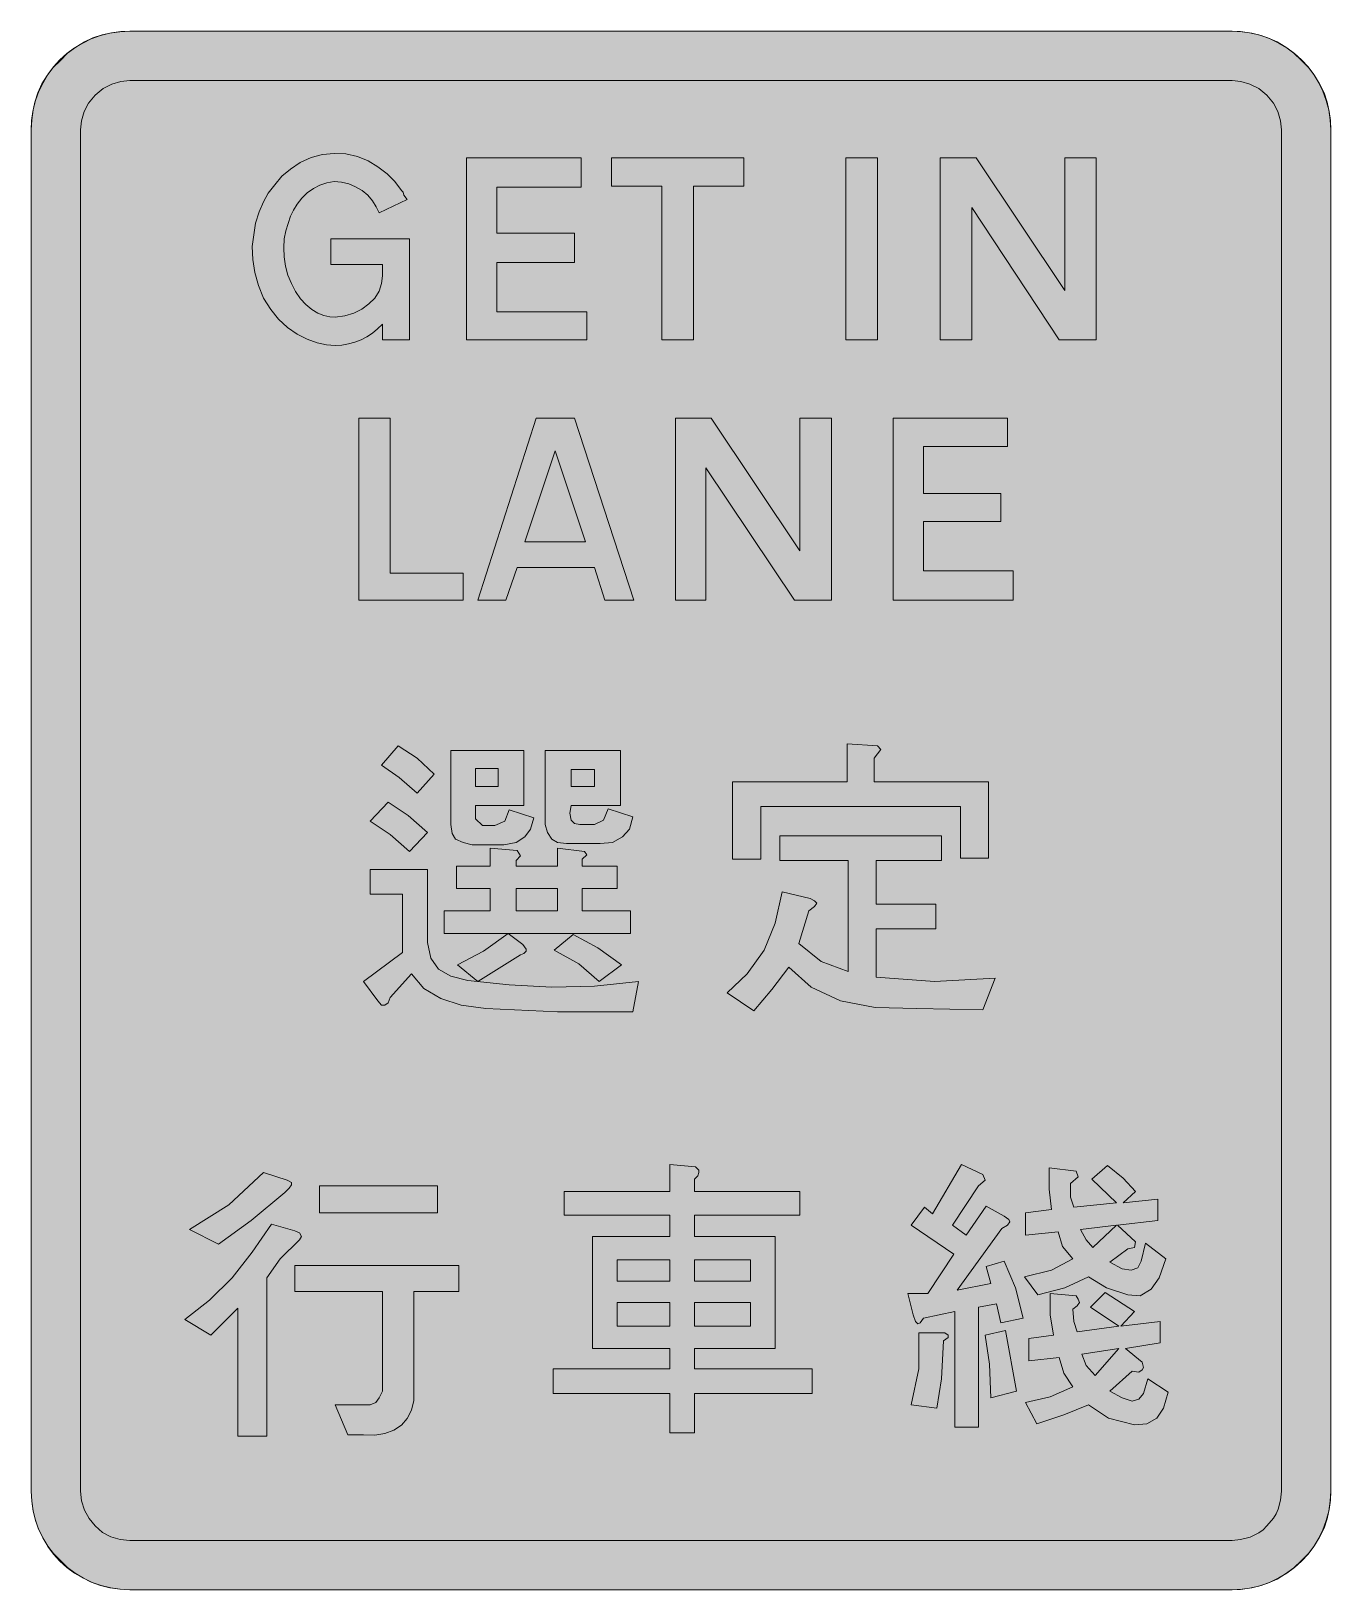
# Model space of a CAD drawing. Header units: metres. Extents: x 181 to 389, y 11 to 261.
import ezdxf

# ---------------------------------------------------------------- set-up
doc = ezdxf.new("R2010")
doc.units = ezdxf.units.M
for name, color, linetype, true_color in [('FILL_LIME_00FF00', 7, 'Continuous', 0x00ff00), ('FILL_WHITE_FFFFFF', 7, 'Continuous', 0xffffff), ('STROKE_LIME_00FF00', 7, 'Continuous', 0x00ff00), ('STROKE_WHITE_FFFFFF', 7, 'Continuous', 0xffffff)]:
    doc.layers.add(name, color=color, linetype=linetype, true_color=true_color)

msp = doc.modelspace()

# ---------------------------------------------------------------- hatches: boundary and pattern name
at = {"layer": 'FILL_LIME_00FF00', "true_color": 0x00ff00}
h = msp.add_hatch(color=7, dxfattribs=at)
h.dxf.hatch_style = 1
h.paths.add_polyline_path([(188.46, 245.16), (188.6, 246.64), (189.02, 248.09), (189.75, 249.46), (190.8, 250.74), (192.08, 251.79), (193.46, 252.52), (194.9, 252.94), (196.38, 253.08), (373.14, 253.08), (374.54, 252.94), (376, 252.52), (377.42, 251.79), (378.72, 250.74), (379.77, 249.46), (380.5, 248.09), (380.92, 246.64), (381.06, 245.16), (381.06, 26.82), (380.93, 25.38), (380.52, 23.94), (380.19, 23.16), (379.76, 22.46), (378.72, 21.24), (378.12, 20.63), (377.44, 20.14), (376.02, 19.44), (374.51, 19.04), (373.14, 18.9), (196.38, 18.9), (194.8, 19.04), (193.32, 19.46), (191.98, 20.19), (190.8, 21.24), (189.83, 22.42), (189.09, 23.76), (188.62, 25.24), (188.46, 26.82), (188.46, 245.16)])
at = {"layer": 'FILL_WHITE_FFFFFF', "true_color": 0xffffff}
h = msp.add_hatch(color=7, dxfattribs=at)
h.dxf.hatch_style = 1
h.paths.add_polyline_path([(180.54, 245.16), (180.61, 246.65), (180.81, 248.13), (181.15, 249.62), (181.62, 251.1), (182.26, 252.55), (183.08, 253.91), (184.08, 255.18), (185.22, 256.32), (186.39, 257.47), (187.7, 258.46), (189.07, 259.28), (190.44, 259.92), (191.92, 260.39), (193.41, 260.73), (194.9, 260.93), (196.38, 261), (373.14, 261), (374.52, 260.93), (375.95, 260.73), (377.42, 260.39), (378.9, 259.92), (380.35, 259.28), (381.74, 258.46), (383.05, 257.47), (384.3, 256.32), (385.42, 255.18), (386.37, 253.91), (387.19, 252.55), (387.9, 251.1), (388.37, 249.62), (388.71, 248.13), (388.91, 246.65), (388.98, 245.16), (388.98, 26.82), (388.91, 25.34), (388.71, 23.85), (388.37, 22.37), (387.9, 20.88), (387.19, 19.43), (386.37, 18.07), (385.42, 16.81), (384.3, 15.66), (383.05, 14.52), (381.73, 13.52), (380.35, 12.7), (378.9, 12.06), (377.42, 11.59), (375.95, 11.25), (374.52, 11.05), (373.14, 10.98), (196.38, 10.98), (194.83, 11.06), (193.29, 11.28), (191.79, 11.65), (190.33, 12.17), (188.93, 12.83), (187.6, 13.64), (186.36, 14.58), (185.22, 15.66), (184.14, 16.79), (183.2, 18.01), (182.39, 19.32), (181.73, 20.7), (181.21, 22.15), (180.84, 23.66), (180.62, 25.22), (180.54, 26.82), (180.54, 245.16)])
h = msp.add_hatch(color=7, dxfattribs=at)
h.dxf.hatch_style = 1
h.paths.add_polyline_path([(235.27, 212.57), (234.38, 211.99), (233.44, 211.5), (232.46, 211.11), (231.44, 210.83), (230.39, 210.66), (229.32, 210.6), (227.91, 210.7), (226.4, 211.03), (224.81, 211.59), (223.2, 212.4), (221.65, 213.48), (220.23, 214.81), (218.95, 216.37), (217.8, 218.16), (216.99, 220.21), (216.43, 222.3), (216.1, 224.39), (216, 226.44), (216.54, 230.22), (217.1, 232), (217.8, 233.64), (218.57, 234.99), (219.6, 236.34), (220.73, 237.74), (222.12, 238.86), (223.7, 239.94), (225.43, 240.73), (227.26, 241.21), (229.14, 241.38), (231.02, 241.32), (232.85, 240.91), (234.58, 240.19), (236.16, 239.22), (237.65, 238.12), (238.86, 236.88), (239.94, 235.44), (240.19, 235.15), (240.3, 234.72), (240.84, 234), (236.34, 231.84), (235.87, 232.81), (235.26, 233.78), (234.52, 234.68), (233.64, 235.44), (232.56, 236.05), (231.46, 236.5), (230.32, 236.78), (229.14, 236.88), (227.96, 236.68), (226.85, 236.32), (225.8, 235.79), (224.82, 235.08), (223.94, 234.21), (223.2, 233.26), (222.59, 232.27), (222.12, 231.3), (221.38, 228.98), (221.13, 227.68), (221.04, 226.26), (221.11, 224.78), (221.33, 223.31), (221.72, 221.88), (222.3, 220.5), (222.93, 219.22), (223.72, 218.09), (224.6, 217.13), (225.54, 216.36), (226.51, 215.78), (227.5, 215.39), (228.45, 215.17), (229.32, 215.1), (230.87, 215.34), (232.29, 215.78), (233.57, 216.42), (234.72, 217.26), (235.67, 218.19), (236.34, 219.31), (236.75, 220.53), (236.88, 221.76), (236.88, 223.56), (228.6, 223.56), (228.6, 227.7), (241.2, 227.7), (241.2, 211.5), (236.88, 211.5), (236.88, 214.02), (236.1, 213.25), (235.27, 212.57)])
h = msp.add_hatch(color=7, dxfattribs=at)
h.dxf.hatch_style = 1
h.paths.add_polyline_path([(250.38, 240.66), (268.74, 240.66), (268.74, 235.98), (255.24, 235.98), (255.24, 228.6), (267.66, 228.6), (267.66, 223.92), (255.24, 223.92), (255.24, 216), (269.64, 216), (269.64, 211.5), (250.38, 211.5), (250.38, 240.66)])
h = msp.add_hatch(color=7, dxfattribs=at)
h.dxf.hatch_style = 1
h.paths.add_polyline_path([(294.84, 236.16), (286.74, 236.16), (286.74, 211.5), (281.7, 211.5), (281.7, 236.16), (273.6, 236.16), (273.6, 240.66), (294.84, 240.66), (294.84, 236.16)])
h = msp.add_hatch(color=7, dxfattribs=at)
h.dxf.hatch_style = 1
h.paths.add_polyline_path([(316.26, 240.66), (316.26, 211.5), (311.22, 211.5), (311.22, 240.66), (316.26, 240.66)])
h = msp.add_hatch(color=7, dxfattribs=at)
h.dxf.hatch_style = 1
h.paths.add_polyline_path([(331.38, 232.74), (331.38, 211.5), (326.34, 211.5), (326.34, 240.66), (332.1, 240.66), (346.32, 219.42), (346.32, 240.66), (351.36, 240.66), (351.36, 211.5), (345.42, 211.5), (331.38, 232.74)])
h = msp.add_hatch(color=7, dxfattribs=at)
h.dxf.hatch_style = 1
h.paths.add_polyline_path([(233.1, 198.9), (238.14, 198.9), (238.14, 174.06), (249.84, 174.06), (249.84, 169.74), (233.1, 169.74), (233.1, 198.9)])
h = msp.add_hatch(color=7, dxfattribs=at)
h.dxf.hatch_style = 1
h.paths.add_polyline_path([(277.2, 169.74), (272.52, 169.74), (270.9, 174.96), (258.48, 174.96), (256.68, 169.74), (252.18, 169.74), (261.54, 198.9), (267.66, 198.9), (277.2, 169.74)])
h.paths.add_polyline_path([(259.74, 179.1), (269.46, 179.1), (264.6, 193.68), (259.74, 179.1)], flags=16)
h = msp.add_hatch(color=7, dxfattribs=at)
h.dxf.hatch_style = 1
h.paths.add_polyline_path([(288.72, 190.98), (288.72, 169.74), (283.86, 169.74), (283.86, 198.9), (289.62, 198.9), (303.84, 177.66), (303.84, 198.9), (308.88, 198.9), (308.88, 169.74), (302.94, 169.74), (288.72, 190.98)])
h = msp.add_hatch(color=7, dxfattribs=at)
h.dxf.hatch_style = 1
h.paths.add_polyline_path([(318.78, 198.9), (337.14, 198.9), (337.14, 194.4), (323.64, 194.4), (323.64, 186.84), (336.06, 186.84), (336.06, 182.34), (323.64, 182.34), (323.64, 174.42), (338.04, 174.42), (338.04, 169.74), (318.78, 169.74), (318.78, 198.9)])
h = msp.add_hatch(color=7, dxfattribs=at)
h.dxf.hatch_style = 1
h.paths.add_polyline_path([(242.46, 144.36), (245.16, 141.84), (242.46, 138.78), (239.58, 141.3), (236.7, 143.28), (239.4, 146.34), (242.46, 144.36)])
h = msp.add_hatch(color=7, dxfattribs=at)
h.dxf.hatch_style = 1
h.paths.add_polyline_path([(259.56, 136.8), (251.82, 136.8), (251.82, 134.64), (252.9, 133.56), (254.88, 133.56), (256.5, 134.28), (257.22, 136.08), (261.18, 134.82), (260.64, 133.02), (259.74, 131.76), (258.3, 130.86), (256.32, 130.5), (251.28, 130.5), (249.84, 130.86), (248.58, 131.4), (248.04, 132.3), (247.86, 133.74), (247.86, 145.62), (259.56, 145.62), (259.56, 136.8)])
h.paths.add_polyline_path([(255.42, 142.74), (251.82, 142.74), (251.82, 139.86), (255.42, 139.86), (255.42, 142.74)], flags=16)
h = msp.add_hatch(color=7, dxfattribs=at)
h.dxf.hatch_style = 1
h.paths.add_polyline_path([(275.04, 136.8), (267.12, 136.8), (266.94, 135.54), (267.12, 134.46), (267.66, 133.92), (268.56, 133.74), (270.9, 133.74), (272.34, 134.46), (273.06, 136.26), (277.02, 135), (276.48, 133.02), (275.4, 131.76), (273.78, 130.86), (271.8, 130.68), (266.4, 130.68), (264.96, 130.86), (264.06, 131.4), (263.34, 132.48), (262.98, 133.74), (262.98, 145.62), (275.04, 145.62), (275.04, 136.8)])
h.paths.add_polyline_path([(270.9, 142.56), (267.12, 142.56), (267.12, 139.86), (270.9, 139.86), (270.9, 142.56)], flags=16)
h = msp.add_hatch(color=7, dxfattribs=at)
h.dxf.hatch_style = 1
h.paths.add_polyline_path([(311.4, 140.58), (311.4, 146.7), (316.26, 146.34), (316.8, 145.8), (315.72, 144.36), (315.72, 140.58), (334.08, 140.58), (334.08, 128.34), (329.58, 128.34), (329.58, 136.62), (297.54, 136.62), (297.54, 128.16), (293.04, 128.16), (293.04, 140.58), (311.4, 140.58)])
h = msp.add_hatch(color=7, dxfattribs=at)
h.dxf.hatch_style = 1
h.paths.add_polyline_path([(241.02, 135.18), (244.08, 132.48), (241.2, 129.42), (238.14, 132.12), (234.9, 134.28), (237.78, 137.34), (241.02, 135.18)])
h = msp.add_hatch(color=7, dxfattribs=at)
h.dxf.hatch_style = 1
h.paths.add_polyline_path([(326.52, 131.94), (326.52, 127.98), (316.08, 127.98), (316.08, 120.96), (325.62, 120.96), (325.62, 117), (316.08, 117), (316.08, 109.26), (325.44, 108.54), (335.16, 109.08), (333.18, 104.04), (322.56, 104.22), (315.9, 104.4), (310.32, 105.48), (305.64, 107.64), (302.04, 110.88), (299.34, 107.28), (296.46, 103.86), (292.14, 106.74), (295.38, 109.8), (298.08, 113.58), (299.88, 117.9), (300.96, 122.94), (305.46, 121.86), (306.18, 121.5), (306.54, 121.14), (306.18, 120.6), (305.28, 119.88), (303.66, 114.66), (307.26, 111.78), (311.58, 110.16), (311.58, 127.98), (300.6, 127.98), (300.6, 131.94), (326.52, 131.94)])
h = msp.add_hatch(color=7, dxfattribs=at)
h.dxf.hatch_style = 1
h.paths.add_polyline_path([(254.16, 129.96), (258.48, 129.6), (259.02, 128.7), (258.3, 127.98), (258.3, 127.08), (264.96, 127.08), (264.96, 129.96), (269.28, 129.42), (269.64, 128.88), (268.92, 128.16), (268.92, 127.08), (274.5, 127.08), (274.5, 123.48), (268.92, 123.48), (268.92, 119.88), (276.66, 119.88), (276.66, 116.28), (246.78, 116.28), (246.78, 119.88), (254.16, 119.88), (254.16, 123.48), (248.76, 123.48), (248.76, 127.08), (254.16, 127.08), (254.16, 129.96)])
h.paths.add_polyline_path([(264.96, 123.48), (258.3, 123.48), (258.3, 119.88), (264.96, 119.88), (264.96, 123.48)], flags=16)
h = msp.add_hatch(color=7, dxfattribs=at)
h.dxf.hatch_style = 1
h.paths.add_polyline_path([(244.08, 126.54), (244.08, 114.84), (244.62, 112.32), (245.88, 110.52), (247.86, 109.44), (250.56, 108.72), (257.22, 108), (264.06, 107.64), (270.9, 107.82), (277.92, 108.54), (277.02, 103.68), (264.96, 103.68), (253.44, 104.22), (249.48, 104.76), (246.24, 105.84), (243.54, 107.46), (241.56, 109.8), (238.14, 106.02), (237.78, 105.12), (237.24, 104.76), (236.7, 104.76), (236.16, 105.48), (233.82, 108.54), (240.12, 113.22), (240.12, 122.58), (234.9, 122.58), (234.9, 126.54), (244.08, 126.54)])
h = msp.add_hatch(color=7, dxfattribs=at)
h.dxf.hatch_style = 1
h.paths.add_polyline_path([(253.08, 113.4), (257.04, 116.28), (259.38, 114.48), (259.92, 113.76), (259.92, 113.4), (259.56, 113.04), (259.02, 112.86), (252.18, 108.54), (248.94, 111.24), (253.08, 113.4)])
h = msp.add_hatch(color=7, dxfattribs=at)
h.dxf.hatch_style = 1
h.paths.add_polyline_path([(271.44, 113.94), (275.22, 111.24), (271.62, 108.54), (268.38, 111.42), (264.42, 113.58), (267.48, 116.1), (271.44, 113.94)])
h = msp.add_hatch(color=7, dxfattribs=at)
h.dxf.hatch_style = 1
h.paths.add_polyline_path([(212.22, 72.72), (217.8, 77.94), (221.58, 76.68), (222.3, 76.32), (222.3, 75.96), (221.94, 75.42), (221.22, 74.7), (215.82, 70.2), (210.6, 66.42), (205.92, 68.76), (212.22, 72.72)])
h = msp.add_hatch(color=7, dxfattribs=at)
h.dxf.hatch_style = 1
h.paths.add_polyline_path([(287.64, 77.94), (287.46, 77.4), (286.92, 76.86), (286.92, 74.88), (303.84, 74.88), (303.84, 71.1), (286.92, 71.1), (286.92, 67.68), (299.88, 67.68), (299.88, 49.68), (286.92, 49.68), (286.92, 46.44), (305.82, 46.44), (305.82, 42.48), (286.92, 42.48), (286.92, 36.18), (282.96, 36.18), (282.96, 42.48), (264.24, 42.48), (264.24, 46.44), (282.96, 46.44), (282.96, 49.68), (270.54, 49.68), (270.54, 67.68), (282.96, 67.68), (282.96, 71.1), (266.04, 71.1), (266.04, 74.88), (282.96, 74.88), (282.96, 79.2), (287.1, 78.84), (287.64, 78.3), (287.64, 77.94)])
h.paths.add_polyline_path([(282.96, 60.48), (282.96, 63.9), (274.5, 63.9), (274.5, 60.48), (282.96, 60.48)], flags=16)
h.paths.add_polyline_path([(274.5, 53.28), (282.96, 53.28), (282.96, 57.06), (274.5, 57.06), (274.5, 53.28)], flags=16)
h.paths.add_polyline_path([(286.92, 63.9), (286.92, 60.48), (295.92, 60.48), (295.92, 63.9), (286.92, 63.9)], flags=16)
h.paths.add_polyline_path([(295.92, 57.06), (286.92, 57.06), (286.92, 53.28), (295.92, 53.28), (295.92, 57.06)], flags=16)
h = msp.add_hatch(color=7, dxfattribs=at)
h.dxf.hatch_style = 1
h.paths.add_polyline_path([(333.18, 77.58), (333.54, 76.68), (332.46, 75.78), (328.32, 69.48), (330.48, 67.86), (333.72, 72.54), (336.6, 70.92), (337.32, 70.38), (337.5, 70.02), (337.14, 69.48), (336.24, 68.94), (329.04, 59.04), (334.44, 60.12), (333.72, 62.82), (336.6, 63.72), (338.4, 59.4), (339.66, 54.54), (336.06, 53.82), (335.34, 56.88), (332.46, 56.34), (332.46, 37.08), (328.68, 37.08), (328.68, 55.62), (323.64, 54.54), (323.1, 53.82), (322.74, 53.64), (322.38, 54), (322.02, 55.08), (321.12, 58.5), (324.36, 58.5), (328.5, 64.8), (321.66, 69.48), (323.82, 72.36), (325.08, 71.28), (329.76, 79.2), (333.18, 77.58)])
h = msp.add_hatch(color=7, dxfattribs=at)
h.dxf.hatch_style = 1
h.paths.add_polyline_path([(357.48, 65.88), (356.4, 65.7), (353.52, 63.54), (355.5, 62.46), (356.94, 62.28), (358.02, 62.64), (358.56, 63.72), (359.28, 66.6), (362.52, 64.08), (361.44, 61.02), (360.18, 59.22), (358.38, 58.14), (356.4, 58.32), (352.98, 59.4), (350.1, 61.2), (346.32, 59.4), (342, 58.32), (339.84, 61.2), (344.16, 62.28), (347.58, 64.08), (345.96, 66.06), (345.24, 68.4), (340.02, 67.86), (340.02, 71.46), (344.16, 72), (343.8, 75.24), (343.8, 78.66), (348.12, 78.12), (348.48, 77.22), (347.22, 76.14), (347.22, 73.98), (347.76, 72.36), (354.6, 73.08), (350.64, 76.86), (353.16, 79.02), (355.68, 77.04), (357.66, 74.88), (355.68, 73.08), (361.26, 73.62), (361.26, 70.2), (354.78, 69.48), (357.66, 66.78), (357.48, 65.88)])
h.paths.add_polyline_path([(349.74, 67.14), (350.82, 65.88), (354.6, 69.48), (348.84, 68.76), (349.74, 67.14)], flags=16)
h = msp.add_hatch(color=7, dxfattribs=at)
h.dxf.hatch_style = 1
h.paths.add_polyline_path([(245.7, 75.78), (245.7, 71.46), (226.8, 71.46), (226.8, 75.78), (245.7, 75.78)])
h = msp.add_hatch(color=7, dxfattribs=at)
h.dxf.hatch_style = 1
h.paths.add_polyline_path([(209.16, 57.42), (212.76, 61.02), (216, 65.16), (219.06, 69.66), (222.84, 68.58), (223.56, 68.22), (223.92, 67.68), (223.56, 67.14), (220.5, 64.08), (218.34, 61.02), (218.34, 35.64), (213.66, 35.64), (213.66, 56.16), (209.34, 51.84), (205.2, 54.36), (209.16, 57.42)])
h = msp.add_hatch(color=7, dxfattribs=at)
h.dxf.hatch_style = 1
h.paths.add_polyline_path([(222.84, 58.86), (222.84, 63), (249.12, 63), (249.12, 58.86), (241.92, 58.86), (241.92, 43.2), (241.89, 41.36), (241.52, 39.78), (240.86, 38.45), (239.91, 37.39), (238.71, 36.59), (237.28, 36.06), (235.64, 35.8), (233.82, 35.82), (231.3, 35.82), (229.32, 40.68), (234.9, 40.68), (235.8, 41.04), (236.34, 41.76), (236.88, 42.84), (236.88, 58.86), (222.84, 58.86)])
h = msp.add_hatch(color=7, dxfattribs=at)
h.dxf.hatch_style = 1
h.paths.add_polyline_path([(355.32, 53.28), (361.62, 54), (361.62, 50.58), (356.04, 49.68), (358.74, 47.52), (358.92, 46.62), (358.74, 46.26), (358.2, 45.9), (357.12, 46.08), (353.52, 42.84), (355.5, 41.76), (357.12, 41.22), (358.2, 41.58), (358.92, 42.48), (359.64, 44.82), (362.88, 42.66), (362.16, 40.14), (361.08, 38.52), (359.46, 37.62), (357.48, 37.44), (353.34, 38.52), (350.1, 40.68), (346.14, 39.06), (341.82, 37.62), (340.02, 41.04), (343.98, 41.94), (347.58, 43.56), (346.14, 45.72), (345.42, 48.24), (340.56, 47.7), (340.56, 51.3), (344.52, 51.84), (343.98, 55.08), (343.98, 58.5), (348.12, 58.14), (348.48, 57.6), (348.66, 57.06), (348.3, 56.52), (347.58, 55.98), (347.76, 54), (348.3, 52.38), (354.96, 53.28), (350.46, 56.34), (352.8, 58.68), (357.48, 55.62), (355.32, 53.28)])
h.paths.add_polyline_path([(351.18, 45.36), (354.96, 49.68), (349.02, 48.78), (349.74, 46.98), (351.18, 45.36)], flags=16)
h = msp.add_hatch(color=7, dxfattribs=at)
h.dxf.hatch_style = 1
h.paths.add_polyline_path([(338.58, 42.84), (334.44, 41.76), (334.26, 47.16), (333.54, 51.84), (336.78, 52.56), (338.58, 42.84)])
h = msp.add_hatch(color=7, dxfattribs=at)
h.dxf.hatch_style = 1
h.paths.add_polyline_path([(327.06, 52.2), (327.6, 51.84), (327.6, 51.48), (326.88, 50.94), (326.52, 44.82), (325.8, 40.14), (321.66, 40.68), (322.92, 46.44), (322.92, 52.2), (326.16, 52.2), (327.06, 52.2)])

# ---------------------------------------------------------------- linework, layer by layer
at = {"layer": 'FILL_LIME_00FF00', "lineweight": 0, "true_color": 0x00ff00}
msp.add_lwpolyline([(188.46, 245.16), (188.6, 246.64), (189.02, 248.09), (189.75, 249.46), (190.8, 250.74), (192.08, 251.79), (193.46, 252.52), (194.9, 252.94), (196.38, 253.08), (373.14, 253.08), (374.54, 252.94), (376, 252.52), (377.42, 251.79), (378.72, 250.74), (379.77, 249.46), (380.5, 248.09), (380.92, 246.64), (381.06, 245.16), (381.06, 26.82), (380.93, 25.38), (380.52, 23.94), (380.19, 23.16), (379.76, 22.46), (378.72, 21.24), (378.12, 20.63), (377.44, 20.14), (376.02, 19.44), (374.51, 19.04), (373.14, 18.9), (196.38, 18.9), (194.8, 19.04), (193.32, 19.46), (191.98, 20.19), (190.8, 21.24), (189.83, 22.42), (189.09, 23.76), (188.62, 25.24), (188.46, 26.82)], close=True, dxfattribs=at)
at = {"layer": 'FILL_WHITE_FFFFFF', "lineweight": 0, "true_color": 0xffffff}
for points in [[(180.54, 245.16), (180.61, 246.65), (180.81, 248.13), (181.15, 249.62), (181.62, 251.1), (182.26, 252.55), (183.08, 253.91), (184.08, 255.18), (185.22, 256.32), (186.39, 257.47), (187.7, 258.46), (189.07, 259.28), (190.44, 259.92), (191.92, 260.39), (193.41, 260.73), (194.9, 260.93), (196.38, 261), (373.14, 261), (374.52, 260.93), (375.95, 260.73), (377.42, 260.39), (378.9, 259.92), (380.35, 259.28), (381.74, 258.46), (383.05, 257.47), (384.3, 256.32), (385.42, 255.18), (386.37, 253.91), (387.19, 252.55), (387.9, 251.1), (388.37, 249.62), (388.71, 248.13), (388.91, 246.65), (388.98, 245.16), (388.98, 26.82), (388.91, 25.34), (388.71, 23.85), (388.37, 22.37), (387.9, 20.88), (387.19, 19.43), (386.37, 18.07), (385.42, 16.81), (384.3, 15.66), (383.05, 14.52), (381.73, 13.52), (380.35, 12.7), (378.9, 12.06), (377.42, 11.59), (375.95, 11.25), (374.52, 11.05), (373.14, 10.98), (196.38, 10.98), (194.83, 11.06), (193.29, 11.28), (191.79, 11.65), (190.33, 12.17), (188.93, 12.83), (187.6, 13.64), (186.36, 14.58), (185.22, 15.66), (184.14, 16.79), (183.2, 18.01), (182.39, 19.32), (181.73, 20.7), (181.21, 22.15), (180.84, 23.66), (180.62, 25.22), (180.54, 26.82)], [(235.27, 212.57), (234.38, 211.99), (233.44, 211.5), (232.46, 211.11), (231.44, 210.83), (230.39, 210.66), (229.32, 210.6), (227.91, 210.7), (226.4, 211.03), (224.81, 211.59), (223.2, 212.4), (221.65, 213.48), (220.23, 214.81), (218.95, 216.37), (217.8, 218.16), (216.99, 220.21), (216.43, 222.3), (216.1, 224.39), (216, 226.44), (216.54, 230.22), (217.1, 232), (217.8, 233.64), (218.57, 234.99), (219.6, 236.34), (220.73, 237.74), (222.12, 238.86), (223.7, 239.94), (225.43, 240.73), (227.26, 241.21), (229.14, 241.38), (231.02, 241.32), (232.85, 240.91), (234.58, 240.19), (236.16, 239.22), (237.65, 238.12), (238.86, 236.88), (239.94, 235.44), (240.19, 235.15), (240.3, 234.72), (240.84, 234), (236.34, 231.84), (235.87, 232.81), (235.26, 233.78), (234.52, 234.68), (233.64, 235.44), (232.56, 236.05), (231.46, 236.5), (230.32, 236.78), (229.14, 236.88), (227.96, 236.68), (226.85, 236.32), (225.8, 235.79), (224.82, 235.08), (223.94, 234.21), (223.2, 233.26), (222.59, 232.27), (222.12, 231.3), (221.38, 228.98), (221.13, 227.68), (221.04, 226.26), (221.11, 224.78), (221.33, 223.31), (221.72, 221.88), (222.3, 220.5), (222.93, 219.22), (223.72, 218.09), (224.6, 217.13), (225.54, 216.36), (226.51, 215.78), (227.5, 215.39), (228.45, 215.17), (229.32, 215.1), (230.87, 215.34), (232.29, 215.78), (233.57, 216.42), (234.72, 217.26), (235.67, 218.19), (236.34, 219.31), (236.75, 220.53), (236.88, 221.76), (236.88, 223.56), (228.6, 223.56), (228.6, 227.7), (241.2, 227.7), (241.2, 211.5), (236.88, 211.5), (236.88, 214.02), (236.1, 213.25)], [(250.38, 240.66), (268.74, 240.66), (268.74, 235.98), (255.24, 235.98), (255.24, 228.6), (267.66, 228.6), (267.66, 223.92), (255.24, 223.92), (255.24, 216), (269.64, 216), (269.64, 211.5), (250.38, 211.5)], [(294.84, 236.16), (286.74, 236.16), (286.74, 211.5), (281.7, 211.5), (281.7, 236.16), (273.6, 236.16), (273.6, 240.66), (294.84, 240.66)], [(316.26, 240.66), (316.26, 211.5), (311.22, 211.5), (311.22, 240.66)], [(331.38, 232.74), (331.38, 211.5), (326.34, 211.5), (326.34, 240.66), (332.1, 240.66), (346.32, 219.42), (346.32, 240.66), (351.36, 240.66), (351.36, 211.5), (345.42, 211.5)], [(233.1, 198.9), (238.14, 198.9), (238.14, 174.06), (249.84, 174.06), (249.84, 169.74), (233.1, 169.74)], [(277.2, 169.74), (272.52, 169.74), (270.9, 174.96), (258.48, 174.96), (256.68, 169.74), (252.18, 169.74), (261.54, 198.9), (267.66, 198.9)], [(288.72, 190.98), (288.72, 169.74), (283.86, 169.74), (283.86, 198.9), (289.62, 198.9), (303.84, 177.66), (303.84, 198.9), (308.88, 198.9), (308.88, 169.74), (302.94, 169.74)], [(318.78, 198.9), (337.14, 198.9), (337.14, 194.4), (323.64, 194.4), (323.64, 186.84), (336.06, 186.84), (336.06, 182.34), (323.64, 182.34), (323.64, 174.42), (338.04, 174.42), (338.04, 169.74), (318.78, 169.74)], [(259.74, 179.1), (269.46, 179.1), (264.6, 193.68)], [(242.46, 144.36), (245.16, 141.84), (242.46, 138.78), (239.58, 141.3), (236.7, 143.28), (239.4, 146.34)], [(259.56, 136.8), (251.82, 136.8), (251.82, 134.64), (252.9, 133.56), (254.88, 133.56), (256.5, 134.28), (257.22, 136.08), (261.18, 134.82), (260.64, 133.02), (259.74, 131.76), (258.3, 130.86), (256.32, 130.5), (251.28, 130.5), (249.84, 130.86), (248.58, 131.4), (248.04, 132.3), (247.86, 133.74), (247.86, 145.62), (259.56, 145.62)], [(275.04, 136.8), (267.12, 136.8), (266.94, 135.54), (267.12, 134.46), (267.66, 133.92), (268.56, 133.74), (270.9, 133.74), (272.34, 134.46), (273.06, 136.26), (277.02, 135), (276.48, 133.02), (275.4, 131.76), (273.78, 130.86), (271.8, 130.68), (266.4, 130.68), (264.96, 130.86), (264.06, 131.4), (263.34, 132.48), (262.98, 133.74), (262.98, 145.62), (275.04, 145.62)], [(311.4, 140.58), (311.4, 146.7), (316.26, 146.34), (316.8, 145.8), (315.72, 144.36), (315.72, 140.58), (334.08, 140.58), (334.08, 128.34), (329.58, 128.34), (329.58, 136.62), (297.54, 136.62), (297.54, 128.16), (293.04, 128.16), (293.04, 140.58)], [(255.42, 142.74), (251.82, 142.74), (251.82, 139.86), (255.42, 139.86)], [(270.9, 142.56), (267.12, 142.56), (267.12, 139.86), (270.9, 139.86)], [(241.02, 135.18), (244.08, 132.48), (241.2, 129.42), (238.14, 132.12), (234.9, 134.28), (237.78, 137.34)], [(326.52, 131.94), (326.52, 127.98), (316.08, 127.98), (316.08, 120.96), (325.62, 120.96), (325.62, 117), (316.08, 117), (316.08, 109.26), (325.44, 108.54), (335.16, 109.08), (333.18, 104.04), (322.56, 104.22), (315.9, 104.4), (310.32, 105.48), (305.64, 107.64), (302.04, 110.88), (299.34, 107.28), (296.46, 103.86), (292.14, 106.74), (295.38, 109.8), (298.08, 113.58), (299.88, 117.9), (300.96, 122.94), (305.46, 121.86), (306.18, 121.5), (306.54, 121.14), (306.18, 120.6), (305.28, 119.88), (303.66, 114.66), (307.26, 111.78), (311.58, 110.16), (311.58, 127.98), (300.6, 127.98), (300.6, 131.94)], [(254.16, 129.96), (258.48, 129.6), (259.02, 128.7), (258.3, 127.98), (258.3, 127.08), (264.96, 127.08), (264.96, 129.96), (269.28, 129.42), (269.64, 128.88), (268.92, 128.16), (268.92, 127.08), (274.5, 127.08), (274.5, 123.48), (268.92, 123.48), (268.92, 119.88), (276.66, 119.88), (276.66, 116.28), (246.78, 116.28), (246.78, 119.88), (254.16, 119.88), (254.16, 123.48), (248.76, 123.48), (248.76, 127.08), (254.16, 127.08)], [(244.08, 126.54), (244.08, 114.84), (244.62, 112.32), (245.88, 110.52), (247.86, 109.44), (250.56, 108.72), (257.22, 108), (264.06, 107.64), (270.9, 107.82), (277.92, 108.54), (277.02, 103.68), (264.96, 103.68), (253.44, 104.22), (249.48, 104.76), (246.24, 105.84), (243.54, 107.46), (241.56, 109.8), (238.14, 106.02), (237.78, 105.12), (237.24, 104.76), (236.7, 104.76), (236.16, 105.48), (233.82, 108.54), (240.12, 113.22), (240.12, 122.58), (234.9, 122.58), (234.9, 126.54)], [(264.96, 123.48), (258.3, 123.48), (258.3, 119.88), (264.96, 119.88)], [(253.08, 113.4), (257.04, 116.28), (259.38, 114.48), (259.92, 113.76), (259.92, 113.4), (259.56, 113.04), (259.02, 112.86), (252.18, 108.54), (248.94, 111.24)], [(271.44, 113.94), (275.22, 111.24), (271.62, 108.54), (268.38, 111.42), (264.42, 113.58), (267.48, 116.1)], [(212.22, 72.72), (217.8, 77.94), (221.58, 76.68), (222.3, 76.32), (222.3, 75.96), (221.94, 75.42), (221.22, 74.7), (215.82, 70.2), (210.6, 66.42), (205.92, 68.76)], [(287.64, 77.94), (287.46, 77.4), (286.92, 76.86), (286.92, 74.88), (303.84, 74.88), (303.84, 71.1), (286.92, 71.1), (286.92, 67.68), (299.88, 67.68), (299.88, 49.68), (286.92, 49.68), (286.92, 46.44), (305.82, 46.44), (305.82, 42.48), (286.92, 42.48), (286.92, 36.18), (282.96, 36.18), (282.96, 42.48), (264.24, 42.48), (264.24, 46.44), (282.96, 46.44), (282.96, 49.68), (270.54, 49.68), (270.54, 67.68), (282.96, 67.68), (282.96, 71.1), (266.04, 71.1), (266.04, 74.88), (282.96, 74.88), (282.96, 79.2), (287.1, 78.84), (287.64, 78.3)], [(333.18, 77.58), (333.54, 76.68), (332.46, 75.78), (328.32, 69.48), (330.48, 67.86), (333.72, 72.54), (336.6, 70.92), (337.32, 70.38), (337.5, 70.02), (337.14, 69.48), (336.24, 68.94), (329.04, 59.04), (334.44, 60.12), (333.72, 62.82), (336.6, 63.72), (338.4, 59.4), (339.66, 54.54), (336.06, 53.82), (335.34, 56.88), (332.46, 56.34), (332.46, 37.08), (328.68, 37.08), (328.68, 55.62), (323.64, 54.54), (323.1, 53.82), (322.74, 53.64), (322.38, 54), (322.02, 55.08), (321.12, 58.5), (324.36, 58.5), (328.5, 64.8), (321.66, 69.48), (323.82, 72.36), (325.08, 71.28), (329.76, 79.2)], [(357.48, 65.88), (356.4, 65.7), (353.52, 63.54), (355.5, 62.46), (356.94, 62.28), (358.02, 62.64), (358.56, 63.72), (359.28, 66.6), (362.52, 64.08), (361.44, 61.02), (360.18, 59.22), (358.38, 58.14), (356.4, 58.32), (352.98, 59.4), (350.1, 61.2), (346.32, 59.4), (342, 58.32), (339.84, 61.2), (344.16, 62.28), (347.58, 64.08), (345.96, 66.06), (345.24, 68.4), (340.02, 67.86), (340.02, 71.46), (344.16, 72), (343.8, 75.24), (343.8, 78.66), (348.12, 78.12), (348.48, 77.22), (347.22, 76.14), (347.22, 73.98), (347.76, 72.36), (354.6, 73.08), (350.64, 76.86), (353.16, 79.02), (355.68, 77.04), (357.66, 74.88), (355.68, 73.08), (361.26, 73.62), (361.26, 70.2), (354.78, 69.48), (357.66, 66.78)], [(245.7, 75.78), (245.7, 71.46), (226.8, 71.46), (226.8, 75.78)], [(209.16, 57.42), (212.76, 61.02), (216, 65.16), (219.06, 69.66), (222.84, 68.58), (223.56, 68.22), (223.92, 67.68), (223.56, 67.14), (220.5, 64.08), (218.34, 61.02), (218.34, 35.64), (213.66, 35.64), (213.66, 56.16), (209.34, 51.84), (205.2, 54.36)], [(349.74, 67.14), (350.82, 65.88), (354.6, 69.48), (348.84, 68.76)], [(222.84, 58.86), (222.84, 63), (249.12, 63), (249.12, 58.86), (241.92, 58.86), (241.92, 43.2), (241.89, 41.36), (241.52, 39.78), (240.86, 38.45), (239.91, 37.39), (238.71, 36.59), (237.28, 36.06), (235.64, 35.8), (233.82, 35.82), (231.3, 35.82), (229.32, 40.68), (234.9, 40.68), (235.8, 41.04), (236.34, 41.76), (236.88, 42.84), (236.88, 58.86)], [(282.96, 60.48), (282.96, 63.9), (274.5, 63.9), (274.5, 60.48)], [(286.92, 63.9), (286.92, 60.48), (295.92, 60.48), (295.92, 63.9)], [(355.32, 53.28), (361.62, 54), (361.62, 50.58), (356.04, 49.68), (358.74, 47.52), (358.92, 46.62), (358.74, 46.26), (358.2, 45.9), (357.12, 46.08), (353.52, 42.84), (355.5, 41.76), (357.12, 41.22), (358.2, 41.58), (358.92, 42.48), (359.64, 44.82), (362.88, 42.66), (362.16, 40.14), (361.08, 38.52), (359.46, 37.62), (357.48, 37.44), (353.34, 38.52), (350.1, 40.68), (346.14, 39.06), (341.82, 37.62), (340.02, 41.04), (343.98, 41.94), (347.58, 43.56), (346.14, 45.72), (345.42, 48.24), (340.56, 47.7), (340.56, 51.3), (344.52, 51.84), (343.98, 55.08), (343.98, 58.5), (348.12, 58.14), (348.48, 57.6), (348.66, 57.06), (348.3, 56.52), (347.58, 55.98), (347.76, 54), (348.3, 52.38), (354.96, 53.28), (350.46, 56.34), (352.8, 58.68), (357.48, 55.62)], [(274.5, 53.28), (282.96, 53.28), (282.96, 57.06), (274.5, 57.06)], [(295.92, 57.06), (286.92, 57.06), (286.92, 53.28), (295.92, 53.28)], [(338.58, 42.84), (334.44, 41.76), (334.26, 47.16), (333.54, 51.84), (336.78, 52.56)], [(327.06, 52.2), (327.6, 51.84), (327.6, 51.48), (326.88, 50.94), (326.52, 44.82), (325.8, 40.14), (321.66, 40.68), (322.92, 46.44), (322.92, 52.2), (326.16, 52.2)], [(351.18, 45.36), (354.96, 49.68), (349.02, 48.78), (349.74, 46.98)]]:
    msp.add_lwpolyline(points, close=True, dxfattribs=at)
at = {"layer": 'STROKE_LIME_00FF00', "lineweight": 0, "true_color": 0x00ff00}
for points in [[(180.54, 245.16), (180.62, 246.79), (180.86, 248.37), (181.25, 249.9), (181.77, 251.36), (182.44, 252.74), (183.23, 254.05), (184.13, 255.27), (185.15, 256.39), (186.27, 257.41), (187.49, 258.31), (188.8, 259.1), (190.18, 259.77), (191.64, 260.29), (193.17, 260.68), (194.75, 260.92), (196.38, 261)], [(196.38, 261), (373.14, 261)], [(373.14, 261), (374.74, 260.92), (376.3, 260.68), (377.81, 260.29), (379.26, 259.77), (380.64, 259.1), (381.95, 258.31), (383.17, 257.41), (384.3, 256.39), (385.33, 255.27), (386.25, 254.05), (387.05, 252.74), (387.72, 251.36), (388.26, 249.9), (388.65, 248.37), (388.9, 246.79), (388.98, 245.16)], [(180.54, 26.82), (180.54, 245.16)], [(388.98, 245.16), (388.98, 26.82)], [(196.38, 10.98), (194.75, 11.06), (193.17, 11.3), (191.64, 11.69), (190.18, 12.21), (188.8, 12.88), (187.49, 13.67), (186.27, 14.57), (185.15, 15.59), (184.13, 16.71), (183.23, 17.93), (182.44, 19.24), (181.77, 20.62), (181.25, 22.08), (180.86, 23.61), (180.62, 25.19), (180.54, 26.82)], [(388.98, 26.82), (388.9, 25.19), (388.65, 23.61), (388.26, 22.08), (387.72, 20.62), (387.05, 19.24), (386.25, 17.93), (385.33, 16.71), (384.3, 15.59), (383.17, 14.57), (381.95, 13.67), (380.64, 12.88), (379.26, 12.21), (377.81, 11.69), (376.3, 11.3), (374.74, 11.06), (373.14, 10.98)], [(373.14, 10.98), (196.38, 10.98)]]:
    msp.add_lwpolyline(points, dxfattribs=at)
at = {"layer": 'STROKE_WHITE_FFFFFF', "lineweight": 0, "true_color": 0xffffff}
msp.add_lwpolyline([(311.22, 211.5), (311.22, 240.66), (316.26, 240.66), (316.26, 211.5)], close=True, dxfattribs=at)

doc.saveas('drawing.dxf')
